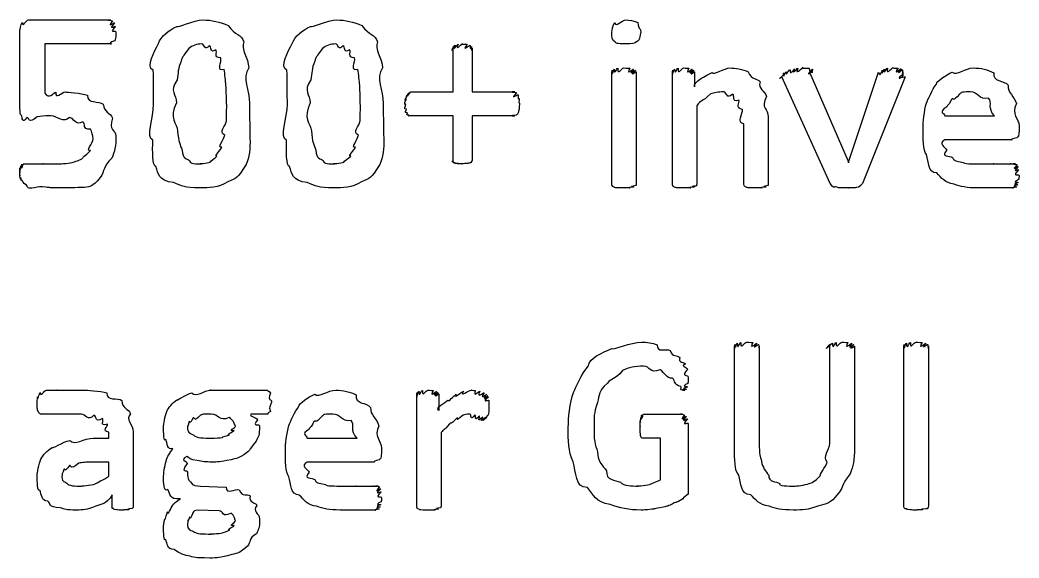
# Model space of a CAD drawing. Header units: millimetres. Extents: x 0 to 216, y 0 to 279.
# Drawn here: x 118.23 to 132.93, y 85.36 to 93.28 of the extents above; entities that cross this region are included whole.
import ezdxf

# ---------------------------------------------------------------- set-up
doc = ezdxf.new("R2010")
doc.units = ezdxf.units.MM
doc.layers.get('0').update_dxf_attribs({"linetype": 'CONTINUOUS'})

msp = doc.modelspace()

# ---------------------------------------------------------------- linework, layer by layer
at = {"color": 0}
for p, q in [((118.361, 93.2766), (119.563, 93.2766)), ((118.234, 91.9759), (118.234, 93.1333)), ((127.362, 93.1002), (127.362, 93.1002)), ((119.574, 92.9238), (118.598, 92.9238)), ((118.598, 92.9238), (118.598, 92.2017)), ((124.605, 92.2182), (124.605, 92.8631)), ((124.886, 92.8631), (124.886, 92.2182)), ((126.938, 90.8625), (126.938, 92.516)), ((127.296, 92.516), (127.296, 90.8625)), ((127.828, 90.8625), (127.828, 92.516)), ((128.154, 92.516), (128.154, 92.2955)), ((130.149, 90.8734), (129.438, 92.4387)), ((129.846, 92.5103), (130.413, 91.1987)), ((130.424, 91.1987), (130.86, 92.5103)), ((131.251, 92.4387), (130.623, 90.8734)), ((131.218, 92.516), (131.218, 92.516)), ((123.982, 92.2182), (124.605, 92.2182)), ((124.886, 92.2182), (125.509, 92.2182)), ((121.274, 92.0253), (121.274, 92.0253)), ((121.611, 92.0475), (121.611, 92.0475)), ((123.241, 92.0253), (123.241, 92.0253)), ((123.577, 92.0475), (123.577, 92.0475)), ((125.581, 92.0418), (125.581, 92.0418)), ((128.186, 92.0143), (128.186, 90.8625)), ((124.605, 91.8655), (123.982, 91.8655)), ((124.605, 91.2153), (124.605, 91.8655)), ((125.509, 91.8655), (124.886, 91.8655)), ((124.886, 91.8655), (124.886, 91.2153)), ((129.239, 91.8545), (129.239, 90.8625)), ((131.834, 91.8655), (132.567, 91.8655)), ((128.881, 90.8625), (128.881, 91.7497)), ((132.926, 91.7166), (132.926, 91.6562)), ((119.645, 91.5681), (119.645, 91.5681)), ((132.821, 91.5127), (131.834, 91.5127)), ((130.413, 91.1987), (130.419, 91.1765)), ((130.419, 91.1765), (130.424, 91.1987)), ((128.743, 86.9735), (128.743, 88.4784)), ((129.107, 88.4837), (129.107, 87.0673)), ((130.143, 87.0507), (130.143, 88.4837)), ((130.507, 88.4784), (130.507, 87.001)), ((131.231, 86.13), (131.231, 88.4784)), ((131.594, 88.4784), (131.594, 86.13)), ((128.061, 88.0209), (128.061, 88.0209)), ((121.327, 87.8336), (121.867, 87.8336)), ((124.069, 86.1247), (124.069, 87.7782)), ((124.394, 87.7782), (124.394, 87.5358)), ((121.933, 87.6572), (121.933, 87.6572)), ((125.127, 87.5965), (125.127, 87.5965)), ((121.872, 87.4808), (121.63, 87.4808)), ((127.405, 87.4808), (127.978, 87.4808)), ((121.404, 87.3044), (121.404, 87.3044)), ((128.061, 87.3428), (128.061, 86.3836)), ((119.315, 87.128), (119.541, 87.128)), ((119.541, 87.128), (119.541, 87.2162)), ((119.899, 87.2215), (119.899, 86.1247)), ((122.458, 87.128), (123.191, 87.128)), ((124.427, 87.2105), (124.427, 86.1247)), ((127.653, 87.128), (127.383, 87.128)), ((127.653, 86.5159), (127.653, 87.128)), ((123.549, 86.9791), (123.549, 86.9184)), ((119.541, 86.7752), (119.304, 86.7752)), ((119.541, 86.5657), (119.541, 86.7752)), ((123.445, 86.7752), (122.458, 86.7752)), ((120.891, 86.4224), (121.266, 86.4059)), ((119.59, 86.1247), (119.59, 86.2954)), ((121.161, 86.0584), (120.842, 86.0697)), ((121.404, 85.9151), (121.404, 85.9151))]:
    msp.add_line(p, q, dxfattribs=at)
for points in [[(118.234, 93.1333), (118.234, 93.1115), (118.245, 93.2159), (118.267, 93.2381)], [(118.267, 93.2381), (118.278, 93.158), (118.32, 93.2766), (118.361, 93.2766)], [(119.563, 93.2766), (119.487, 93.2766), (119.587, 93.2727), (119.596, 93.2656)], [(119.596, 93.2656), (119.505, 93.1443), (119.615, 93.2462), (119.623, 93.2325)], [(119.623, 93.2325), (119.52, 93.1139), (119.636, 93.1997), (119.64, 93.1774)], [(119.64, 93.1774), (119.527, 93.0741), (119.645, 93.1333), (119.645, 93.1002)], [(120.271, 92.9294), (120.305, 93.037), (120.42, 93.1238), (120.541, 93.1831)], [(120.541, 93.1831), (120.548, 93.158), (120.79, 93.2766), (120.927, 93.2766)], [(120.927, 93.2766), (121.048, 93.2766), (121.178, 93.249), (121.296, 93.194)], [(121.296, 93.194), (121.401, 93.0522), (121.491, 93.0631), (121.528, 92.9569)], [(122.238, 92.9294), (122.272, 93.037), (122.386, 93.1238), (122.508, 93.1831)], [(122.508, 93.1831), (122.514, 93.158), (122.757, 93.2766), (122.893, 93.2766)], [(122.893, 93.2766), (123.015, 93.2766), (123.144, 93.249), (123.263, 93.194)], [(123.263, 93.194), (123.367, 93.0522), (123.457, 93.0631), (123.494, 92.9569)], [(126.938, 93.1002), (126.938, 93.1072), (126.952, 93.212), (126.982, 93.2381)], [(126.982, 93.2381), (127, 93.158), (127.072, 93.2766), (127.153, 93.2766)], [(127.153, 93.2766), (127.161, 93.2766), (127.288, 93.2628), (127.318, 93.2381)], [(127.318, 93.2381), (127.338, 93.1115), (127.362, 93.1693), (127.362, 93.1002)], [(119.645, 93.1002), (119.645, 92.9859), (119.637, 93.001), (119.623, 92.9679)], [(126.982, 92.9569), (126.938, 92.9707), (126.938, 93.03), (126.938, 93.1002)], [(127.362, 93.1002), (127.338, 92.9749), (127.346, 92.9873), (127.313, 92.9626)], [(119.623, 92.9679), (119.502, 92.9238), (119.596, 92.9238), (119.574, 92.9238)], [(120.194, 92.5382), (120.074, 92.5848), (120.216, 92.8218), (120.271, 92.9294)], [(120.717, 92.8578), (120.614, 92.7171), (120.631, 92.7502), (120.602, 92.6705)], [(120.91, 92.9238), (120.831, 92.9238), (120.769, 92.9019), (120.717, 92.8578)], [(121.021, 92.9019), (120.949, 92.8053), (120.951, 92.9238), (120.91, 92.9238)], [(121.114, 92.8356), (121.018, 92.7763), (121.056, 92.8867), (121.021, 92.9019)], [(121.528, 92.9569), (121.478, 92.8426), (121.591, 92.7255), (121.599, 92.571)], [(122.16, 92.5382), (122.04, 92.5848), (122.182, 92.8218), (122.238, 92.9294)], [(122.684, 92.8578), (122.581, 92.7171), (122.597, 92.7502), (122.568, 92.6705)], [(122.877, 92.9238), (122.797, 92.9238), (122.735, 92.9019), (122.684, 92.8578)], [(122.987, 92.9019), (122.916, 92.8053), (122.917, 92.9238), (122.877, 92.9238)], [(123.081, 92.8356), (122.984, 92.7763), (123.023, 92.8867), (122.987, 92.9019)], [(123.494, 92.9569), (123.445, 92.8426), (123.558, 92.7255), (123.566, 92.571)], [(124.605, 92.8631), (124.564, 92.7724), (124.606, 92.8769), (124.611, 92.8853)], [(124.611, 92.8853), (124.575, 92.7915), (124.624, 92.9033), (124.633, 92.9072)], [(124.633, 92.9072), (124.594, 92.7985), (124.657, 92.9143), (124.677, 92.9185)], [(124.677, 92.9185), (124.63, 92.8053), (124.716, 92.9238), (124.743, 92.9238)], [(124.743, 92.9238), (124.685, 92.9238), (124.794, 92.921), (124.809, 92.9185)], [(124.809, 92.9185), (124.718, 92.7985), (124.842, 92.91), (124.853, 92.9072)], [(124.853, 92.9072), (124.859, 92.7915), (124.871, 92.8963), (124.875, 92.8853)], [(124.875, 92.8853), (124.87, 92.7724), (124.886, 92.8702), (124.886, 92.8631)], [(127.147, 92.9238), (126.996, 92.9238), (127.011, 92.9351), (126.982, 92.9569)], [(127.313, 92.9626), (127.276, 92.9238), (127.228, 92.9238), (127.147, 92.9238)], [(121.186, 92.7199), (121.073, 92.7171), (121.143, 92.8053), (121.114, 92.8356)], [(121.236, 92.5491), (121.114, 92.505), (121.208, 92.6716), (121.186, 92.7199)], [(123.153, 92.7199), (123.039, 92.7171), (123.11, 92.8053), (123.081, 92.8356)], [(123.202, 92.5491), (123.081, 92.505), (123.174, 92.6716), (123.153, 92.7199)], [(120.602, 92.6705), (120.559, 92.5601), (120.558, 92.5008), (120.547, 92.3946)], [(121.599, 92.571), (121.492, 92.4197), (121.611, 92.2457), (121.611, 92.0475)], [(122.568, 92.6705), (122.525, 92.5601), (122.524, 92.5008), (122.513, 92.3946)], [(123.566, 92.571), (123.458, 92.4197), (123.577, 92.2457), (123.577, 92.0475)], [(126.971, 92.5544), (126.974, 92.45), (127.004, 92.5657), (127.026, 92.5657)], [(127.026, 92.5657), (127.022, 92.4525), (127.081, 92.571), (127.114, 92.571)], [(127.114, 92.571), (127.092, 92.571), (127.181, 92.5682), (127.202, 92.5657)], [(127.202, 92.5657), (127.139, 92.45), (127.247, 92.5615), (127.258, 92.5544)], [(127.861, 92.5544), (127.864, 92.45), (127.891, 92.5657), (127.911, 92.5657)], [(127.911, 92.5657), (127.905, 92.4525), (127.961, 92.571), (127.993, 92.571)], [(127.993, 92.571), (127.967, 92.571), (128.049, 92.5682), (128.071, 92.5657)], [(128.071, 92.5657), (128.011, 92.45), (128.109, 92.5615), (128.12, 92.5544)], [(128.413, 92.505), (128.423, 92.4525), (128.59, 92.571), (128.683, 92.571)], [(128.683, 92.571), (128.735, 92.571), (128.871, 92.552), (128.942, 92.516)], [(129.559, 92.5435), (129.555, 92.4415), (129.614, 92.5558), (129.625, 92.5601)], [(129.625, 92.5601), (129.581, 92.45), (129.655, 92.5657), (129.675, 92.5657)], [(129.675, 92.5657), (129.621, 92.4525), (129.722, 92.571), (129.752, 92.571)], [(129.752, 92.571), (129.687, 92.571), (129.818, 92.5682), (129.84, 92.5657)], [(129.84, 92.5657), (129.848, 92.45), (129.879, 92.5615), (129.89, 92.5544)], [(130.943, 92.5544), (130.926, 92.45), (130.97, 92.5657), (130.992, 92.5657)], [(130.992, 92.5657), (130.97, 92.4525), (131.042, 92.571), (131.075, 92.571)], [(131.075, 92.571), (131.032, 92.571), (131.127, 92.5682), (131.147, 92.5657)], [(131.147, 92.5657), (131.069, 92.45), (131.18, 92.5629), (131.191, 92.5601)], [(131.191, 92.5601), (131.092, 92.4415), (131.209, 92.5505), (131.213, 92.5435)], [(131.945, 92.5103), (132.011, 92.4525), (132.139, 92.571), (132.253, 92.571)], [(132.253, 92.571), (132.359, 92.571), (132.471, 92.5463), (132.556, 92.4994)], [(120.2, 92.0365), (120.2, 92.1632), (120.197, 92.3865), (120.194, 92.5382)], [(121.263, 92.3177), (121.258, 92.3727), (121.249, 92.4828), (121.236, 92.5491)], [(122.166, 92.0365), (122.166, 92.1632), (122.163, 92.3865), (122.16, 92.5382)], [(123.23, 92.3177), (123.224, 92.3727), (123.216, 92.4828), (123.202, 92.5491)], [(126.938, 92.516), (126.938, 92.4235), (126.939, 92.5297), (126.944, 92.5382)], [(126.944, 92.5382), (126.949, 92.4387), (126.96, 92.5505), (126.971, 92.5544)], [(127.258, 92.5544), (127.165, 92.4387), (127.281, 92.5449), (127.285, 92.5382)], [(127.285, 92.5382), (127.176, 92.4235), (127.296, 92.523), (127.296, 92.516)], [(127.828, 92.516), (127.828, 92.4235), (127.83, 92.5297), (127.834, 92.5382)], [(127.834, 92.5382), (127.835, 92.4387), (127.846, 92.5505), (127.861, 92.5544)], [(128.12, 92.5544), (128.034, 92.4387), (128.138, 92.5449), (128.142, 92.5382)], [(128.142, 92.5382), (128.045, 92.4235), (128.154, 92.523), (128.154, 92.516)], [(128.154, 92.2955), (128.133, 92.3643), (128.327, 92.4609), (128.413, 92.505)], [(128.942, 92.516), (128.997, 92.3794), (129.074, 92.4292), (129.118, 92.3671)], [(129.438, 92.4387), (129.35, 92.3794), (129.474, 92.4662), (129.471, 92.4775)], [(129.465, 92.4994), (129.46, 92.4126), (129.479, 92.5117), (129.509, 92.516)], [(129.471, 92.4775), (129.46, 92.4017), (129.465, 92.4952), (129.465, 92.4994)], [(129.509, 92.516), (129.489, 92.4278), (129.526, 92.5354), (129.559, 92.5435)], [(129.868, 92.5382), (129.824, 92.4235), (129.837, 92.5216), (129.846, 92.5103)], [(129.89, 92.5544), (129.871, 92.4387), (129.892, 92.5449), (129.868, 92.5382)], [(130.86, 92.5103), (130.889, 92.4235), (130.907, 92.5297), (130.915, 92.5382)], [(130.915, 92.5382), (130.904, 92.4387), (130.932, 92.5505), (130.943, 92.5544)], [(131.207, 92.4662), (131.092, 92.3756), (131.221, 92.45), (131.251, 92.4387)], [(131.213, 92.4828), (131.213, 92.3907), (131.21, 92.4733), (131.207, 92.4662)], [(131.213, 92.5435), (131.215, 92.4278), (131.218, 92.5269), (131.218, 92.516)], [(131.218, 92.4994), (131.215, 92.4017), (131.215, 92.4899), (131.213, 92.4828)], [(131.218, 92.516), (131.215, 92.4126), (131.218, 92.5064), (131.218, 92.4994)], [(131.713, 92.3339), (131.709, 92.3727), (131.852, 92.4691), (131.945, 92.5103)], [(132.556, 92.4994), (132.529, 92.3618), (132.711, 92.3946), (132.766, 92.3177)], [(120.547, 92.3946), (120.422, 92.232), (120.536, 92.1798), (120.536, 92.0584)], [(121.274, 92.0253), (121.269, 92.0821), (121.27, 92.232), (121.263, 92.3177)], [(122.513, 92.3946), (122.389, 92.232), (122.502, 92.1798), (122.502, 92.0584)], [(123.241, 92.0253), (123.235, 92.0821), (123.237, 92.232), (123.23, 92.3177)], [(129.118, 92.3671), (129.085, 92.2584), (129.193, 92.2362), (129.212, 92.1523)], [(131.564, 92.0531), (131.583, 92.0997), (131.65, 92.257), (131.713, 92.3339)], [(132.766, 92.3177), (132.756, 92.2073), (132.861, 92.1494), (132.887, 92.0475)], [(118.598, 92.2017), (118.664, 92.0972), (118.722, 92.2129), (118.763, 92.2129)], [(118.763, 92.2129), (118.744, 92.0997), (118.849, 92.2182), (118.901, 92.2182)], [(118.901, 92.2182), (118.921, 92.2182), (119.134, 92.2017), (119.227, 92.1688)], [(119.227, 92.1688), (119.222, 92.038), (119.394, 92.0944), (119.458, 92.0365)], [(123.91, 92.0418), (123.866, 92.0115), (123.912, 92.0972), (123.916, 92.1191)], [(123.916, 92.1191), (123.873, 92.0556), (123.924, 92.159), (123.933, 92.1741)], [(123.933, 92.1741), (123.888, 92.0859), (123.946, 92.1992), (123.954, 92.2073)], [(123.954, 92.2073), (123.902, 92.0997), (123.971, 92.2182), (123.982, 92.2182)], [(125.509, 92.2182), (125.413, 92.2182), (125.528, 92.2143), (125.537, 92.2073)], [(125.537, 92.2073), (125.428, 92.0859), (125.55, 92.1879), (125.559, 92.1741)], [(125.559, 92.1741), (125.56, 92.0556), (125.571, 92.1413), (125.575, 92.1191)], [(125.575, 92.1191), (125.567, 92.0115), (125.581, 92.0708), (125.581, 92.0418)], [(128.385, 92.1854), (128.254, 92.0598), (128.256, 92.1096), (128.186, 92.0143)], [(128.583, 92.2182), (128.501, 92.2182), (128.451, 92.2073), (128.385, 92.1854)], [(128.716, 92.1854), (128.618, 92.0997), (128.634, 92.2182), (128.583, 92.2182)], [(128.804, 92.0972), (128.691, 92.0598), (128.752, 92.166), (128.716, 92.1854)], [(129.212, 92.1523), (129.121, 91.9759), (129.239, 91.9716), (129.239, 91.8545)], [(132.049, 92.1854), (131.945, 92.0598), (131.966, 92.1413), (131.933, 92.1082)], [(132.209, 92.2182), (132.035, 92.2182), (132.096, 92.2073), (132.049, 92.1854)], [(132.479, 92.1247), (132.333, 92.0997), (132.33, 92.2182), (132.209, 92.2182)], [(132.567, 91.8655), (132.454, 91.9759), (132.541, 92.0612), (132.479, 92.1247)], [(118.256, 91.8711), (118.234, 91.8877), (118.234, 91.9233), (118.234, 91.9759)], [(119.458, 92.0365), (119.465, 91.9233), (119.566, 91.9124), (119.596, 91.8326)], [(120.188, 91.5074), (120.081, 91.5458), (120.2, 91.8379), (120.2, 92.0365)], [(120.536, 92.0584), (120.422, 91.8326), (120.541, 91.7582), (120.552, 91.645)], [(121.269, 91.7938), (121.269, 91.7734), (121.274, 91.9441), (121.274, 92.0253)], [(121.611, 92.0475), (121.611, 91.8023), (121.612, 91.6947), (121.616, 91.5402)], [(122.155, 91.5074), (122.047, 91.5458), (122.166, 91.8379), (122.166, 92.0365)], [(122.502, 92.0584), (122.389, 91.8326), (122.508, 91.7582), (122.519, 91.645)], [(123.235, 91.7938), (123.235, 91.7734), (123.241, 91.9441), (123.241, 92.0253)], [(123.577, 92.0475), (123.577, 91.8023), (123.578, 91.6947), (123.583, 91.5402)], [(123.916, 91.9649), (123.866, 91.9536), (123.91, 92.0115), (123.91, 92.0418)], [(125.581, 92.0418), (125.567, 91.9536), (125.578, 91.9868), (125.575, 91.9649)], [(128.859, 91.9593), (128.739, 91.9826), (128.829, 92.0598), (128.804, 92.0972)], [(131.514, 91.6838), (131.514, 91.7621), (131.531, 91.9427), (131.564, 92.0531)], [(131.862, 91.9977), (131.727, 91.9124), (131.834, 91.9124), (131.834, 91.8655)], [(131.933, 92.1082), (131.881, 91.9977), (131.88, 92.0418), (131.862, 91.9977)], [(132.887, 92.0475), (132.807, 91.8834), (132.926, 91.8337), (132.926, 91.7166)], [(118.334, 91.8436), (118.263, 91.7332), (118.27, 91.8517), (118.256, 91.8711)], [(118.488, 91.8545), (118.347, 91.7332), (118.38, 91.8436), (118.334, 91.8436)], [(118.686, 91.8655), (118.576, 91.8655), (118.543, 91.8616), (118.488, 91.8545)], [(118.962, 91.8436), (118.877, 91.7469), (118.792, 91.8655), (118.686, 91.8655)], [(119.16, 91.7773), (119.035, 91.718), (119.042, 91.8284), (118.962, 91.8436)], [(119.596, 91.8326), (119.527, 91.6478), (119.645, 91.6672), (119.645, 91.5681)], [(123.933, 91.9095), (123.873, 91.9095), (123.919, 91.9427), (123.916, 91.9649)], [(123.954, 91.8767), (123.888, 91.8792), (123.939, 91.8944), (123.933, 91.9095)], [(123.982, 91.8655), (123.902, 91.8655), (123.962, 91.8683), (123.954, 91.8767)], [(125.531, 91.8767), (125.41, 91.8655), (125.516, 91.8655), (125.509, 91.8655)], [(125.559, 91.9095), (125.545, 91.8792), (125.542, 91.8834), (125.531, 91.8767)], [(125.575, 91.9649), (125.56, 91.9095), (125.566, 91.9233), (125.559, 91.9095)], [(128.881, 91.7497), (128.765, 91.7582), (128.873, 91.9067), (128.859, 91.9593)], [(119.271, 91.6725), (119.138, 91.663), (119.211, 91.7512), (119.16, 91.7773)], [(121.247, 91.5843), (121.143, 91.6259), (121.265, 91.7194), (121.269, 91.7938)], [(123.213, 91.5843), (123.11, 91.6259), (123.231, 91.7194), (123.235, 91.7938)], [(131.564, 91.2978), (131.514, 91.3613), (131.514, 91.5363), (131.514, 91.6838)], [(119.309, 91.5293), (119.304, 91.579), (119.295, 91.6312), (119.271, 91.6725)], [(119.645, 91.5681), (119.645, 91.4273), (119.625, 91.3377), (119.585, 91.2428)], [(120.552, 91.645), (120.566, 91.4866), (120.588, 91.4368), (120.618, 91.3638)], [(121.202, 91.4079), (121.121, 91.3804), (121.236, 91.5211), (121.247, 91.5843)], [(121.616, 91.5402), (121.622, 91.3804), (121.605, 91.2594), (121.561, 91.149)], [(122.519, 91.645), (122.532, 91.4866), (122.554, 91.4368), (122.585, 91.3638)], [(123.169, 91.4079), (123.088, 91.3804), (123.202, 91.5211), (123.213, 91.5843)], [(123.583, 91.5402), (123.588, 91.3804), (123.571, 91.2594), (123.527, 91.149)], [(132.892, 91.5458), (132.763, 91.5127), (132.846, 91.5127), (132.821, 91.5127)], [(132.926, 91.6562), (132.926, 91.5568), (132.915, 91.5681), (132.892, 91.5458)], [(119.271, 91.3585), (119.185, 91.3391), (119.309, 91.4633), (119.309, 91.5293)], [(120.232, 91.1214), (120.184, 91.1229), (120.18, 91.3557), (120.188, 91.5074)], [(121.131, 91.2756), (121.084, 91.2731), (121.183, 91.3557), (121.202, 91.4079)], [(122.199, 91.1214), (122.151, 91.1229), (122.146, 91.3557), (122.155, 91.5074)], [(123.098, 91.2756), (123.051, 91.2731), (123.15, 91.3557), (123.169, 91.4079)], [(131.834, 91.5127), (131.727, 91.4576), (131.843, 91.4079), (131.862, 91.3638)], [(119, 91.1821), (119.042, 91.1888), (119.116, 91.2178), (119.16, 91.2481)], [(119.16, 91.2481), (119.134, 91.2481), (119.245, 91.3144), (119.271, 91.3585)], [(119.585, 91.2428), (119.447, 91.1229), (119.487, 91.0565), (119.414, 90.9616)], [(120.618, 91.3638), (120.625, 91.2262), (120.685, 91.2428), (120.729, 91.2096)], [(121.032, 91.1874), (121.029, 91.2001), (121.105, 91.2386), (121.131, 91.2756)], [(122.585, 91.3638), (122.592, 91.2262), (122.651, 91.2428), (122.695, 91.2096)], [(122.998, 91.1874), (122.995, 91.2001), (123.071, 91.2386), (123.098, 91.2756)], [(131.718, 91.0276), (131.583, 91.0276), (131.6, 91.1902), (131.564, 91.2978)], [(131.862, 91.3638), (131.764, 91.2551), (131.909, 91.2869), (131.95, 91.2537)], [(131.95, 91.2537), (131.962, 91.1931), (132.044, 91.2001), (132.11, 91.1821)], [(118.234, 91.0992), (118.237, 91.0167), (118.241, 91.1243), (118.245, 91.1324)], [(118.234, 91.0498), (118.234, 90.9863), (118.234, 91.0841), (118.234, 91.0992)], [(118.245, 91.1324), (118.245, 91.0347), (118.254, 91.1504), (118.262, 91.1546)], [(118.262, 91.1546), (118.259, 91.0414), (118.276, 91.1599), (118.284, 91.1599)], [(118.284, 91.1599), (118.278, 91.1599), (118.311, 91.1599), (118.334, 91.1599)], [(118.334, 91.1599), (118.325, 91.1599), (118.392, 91.1599), (118.433, 91.1599)], [(118.433, 91.1599), (118.407, 91.1599), (118.522, 91.1599), (118.582, 91.1599)], [(118.582, 91.1599), (118.524, 91.1599), (118.71, 91.1599), (118.791, 91.1599)], [(118.791, 91.1599), (118.799, 91.1599), (118.937, 91.1669), (119, 91.1821)], [(120.492, 90.8844), (120.261, 90.9133), (120.273, 91.0181), (120.232, 91.1214)], [(120.729, 91.2096), (120.717, 91.1599), (120.833, 91.1599), (120.899, 91.1599)], [(120.899, 91.1599), (120.835, 91.1599), (120.995, 91.1684), (121.032, 91.1874)], [(121.561, 91.149), (121.415, 90.9285), (121.426, 90.9574), (121.291, 90.8953)], [(122.458, 90.8844), (122.228, 90.9133), (122.239, 91.0181), (122.199, 91.1214)], [(122.695, 91.2096), (122.684, 91.1599), (122.8, 91.1599), (122.866, 91.1599)], [(122.866, 91.1599), (122.801, 91.1599), (122.961, 91.1684), (122.998, 91.1874)], [(123.527, 91.149), (123.381, 90.9285), (123.392, 90.9574), (123.257, 90.8953)], [(124.611, 91.1931), (124.564, 91.1888), (124.605, 91.2068), (124.605, 91.2153)], [(124.633, 91.1765), (124.575, 91.1737), (124.617, 91.1849), (124.611, 91.1931)], [(124.677, 91.1655), (124.594, 91.1669), (124.643, 91.1722), (124.633, 91.1765)], [(124.743, 91.1599), (124.63, 91.1599), (124.695, 91.1613), (124.677, 91.1655)], [(124.809, 91.1655), (124.685, 91.1599), (124.772, 91.1599), (124.743, 91.1599)], [(124.853, 91.1765), (124.836, 91.1669), (124.827, 91.1684), (124.809, 91.1655)], [(124.875, 91.1931), (124.859, 91.1737), (124.864, 91.1793), (124.853, 91.1765)], [(124.886, 91.2153), (124.87, 91.1888), (124.882, 91.2001), (124.875, 91.1931)], [(132.11, 91.1821), (132.094, 91.1599), (132.256, 91.1599), (132.352, 91.1599)], [(132.352, 91.1599), (132.386, 91.1599), (132.497, 91.1599), (132.556, 91.1599)], [(132.556, 91.1599), (132.503, 91.1599), (132.664, 91.1599), (132.705, 91.1599)], [(132.705, 91.1599), (132.705, 91.1599), (132.784, 91.1599), (132.81, 91.1599)], [(132.81, 91.1599), (132.76, 91.1599), (132.861, 91.1599), (132.876, 91.1599)], [(132.876, 91.1599), (132.785, 91.1599), (132.894, 91.156), (132.898, 91.149)], [(132.898, 91.149), (132.796, 91.0304), (132.91, 91.1352), (132.915, 91.1214)], [(132.915, 91.1214), (132.804, 91.0057), (132.92, 91.0939), (132.92, 91.0717)], [(118.234, 91.0001), (118.234, 90.9507), (118.234, 91.0304), (118.234, 91.0498)], [(118.24, 90.9669), (118.234, 90.9204), (118.234, 90.9849), (118.234, 91.0001)], [(118.251, 90.9451), (118.241, 90.9066), (118.243, 90.9588), (118.24, 90.9669)], [(118.267, 90.9228), (118.248, 90.8914), (118.254, 90.9366), (118.251, 90.9451)], [(119.414, 90.9616), (119.3, 90.8142), (119.251, 90.8156), (119.149, 90.8128)], [(131.972, 90.8625), (131.837, 90.8801), (131.787, 90.9532), (131.718, 91.0276)], [(132.92, 91.0717), (132.807, 90.9616), (132.926, 91.0223), (132.926, 90.9891)], [(132.926, 90.9891), (132.926, 90.9066), (132.923, 90.9465), (132.92, 90.9285)], [(118.328, 90.8459), (118.267, 90.8763), (118.278, 90.9147), (118.267, 90.9228)], [(118.449, 90.8071), (118.329, 90.7934), (118.361, 90.8057), (118.328, 90.8459)], [(118.614, 90.8184), (118.543, 90.8251), (118.496, 90.8251), (118.449, 90.8071)], [(118.813, 90.8071), (118.667, 90.8071), (118.677, 90.8099), (118.614, 90.8184)], [(119.149, 90.8128), (118.976, 90.8071), (118.934, 90.8071), (118.813, 90.8071)], [(120.883, 90.8071), (120.643, 90.8071), (120.624, 90.8322), (120.492, 90.8844)], [(121.291, 90.8953), (121.143, 90.8071), (121.018, 90.8071), (120.883, 90.8071)], [(122.849, 90.8071), (122.61, 90.8071), (122.59, 90.8322), (122.458, 90.8844)], [(123.257, 90.8953), (123.11, 90.8071), (122.984, 90.8071), (122.849, 90.8071)], [(126.944, 90.8403), (126.938, 90.836), (126.938, 90.854), (126.938, 90.8625)], [(126.971, 90.8184), (126.949, 90.8209), (126.95, 90.8322), (126.944, 90.8403)], [(127.026, 90.8071), (126.974, 90.8099), (126.985, 90.8142), (126.971, 90.8184)], [(127.114, 90.8071), (127.022, 90.8071), (127.051, 90.8071), (127.026, 90.8071)], [(127.202, 90.8071), (127.092, 90.8071), (127.15, 90.8071), (127.114, 90.8071)], [(127.258, 90.8184), (127.139, 90.8099), (127.228, 90.8099), (127.202, 90.8071)], [(127.285, 90.8403), (127.165, 90.8209), (127.272, 90.8251), (127.258, 90.8184)], [(127.296, 90.8625), (127.294, 90.836), (127.292, 90.8473), (127.285, 90.8403)], [(127.834, 90.8403), (127.828, 90.836), (127.828, 90.854), (127.828, 90.8625)], [(127.861, 90.8184), (127.839, 90.8209), (127.841, 90.8322), (127.834, 90.8403)], [(127.917, 90.8071), (127.864, 90.8099), (127.875, 90.8142), (127.861, 90.8184)], [(128.005, 90.8071), (127.912, 90.8071), (127.941, 90.8071), (127.917, 90.8071)], [(128.093, 90.8071), (127.982, 90.8071), (128.04, 90.8071), (128.005, 90.8071)], [(128.148, 90.8184), (128.029, 90.8099), (128.118, 90.8099), (128.093, 90.8071)], [(128.175, 90.8346), (128.056, 90.8209), (128.162, 90.8251), (128.148, 90.8184)], [(128.186, 90.8625), (128.184, 90.8322), (128.183, 90.8417), (128.175, 90.8346)], [(128.887, 90.8346), (128.882, 90.8322), (128.881, 90.8512), (128.881, 90.8625)], [(128.914, 90.8184), (128.893, 90.8209), (128.893, 90.8308), (128.887, 90.8346)], [(128.969, 90.8071), (128.919, 90.8099), (128.928, 90.8142), (128.914, 90.8184)], [(129.063, 90.8071), (128.966, 90.8071), (128.994, 90.8071), (128.969, 90.8071)], [(129.146, 90.8071), (129.037, 90.8071), (129.096, 90.8071), (129.063, 90.8071)], [(129.201, 90.8184), (129.085, 90.8099), (129.17, 90.8099), (129.146, 90.8071)], [(129.228, 90.8403), (129.11, 90.8209), (129.214, 90.8251), (129.201, 90.8184)], [(129.239, 90.8625), (129.239, 90.836), (129.235, 90.8473), (129.228, 90.8403)], [(130.215, 90.8184), (130.187, 90.8099), (130.185, 90.8322), (130.149, 90.8734)], [(130.254, 90.8184), (130.205, 90.8209), (130.226, 90.8251), (130.215, 90.8184)], [(130.314, 90.8071), (130.234, 90.8099), (130.267, 90.8142), (130.254, 90.8184)], [(130.408, 90.8071), (130.286, 90.8071), (130.339, 90.8071), (130.314, 90.8071)], [(130.502, 90.8071), (130.36, 90.8071), (130.444, 90.8071), (130.408, 90.8071)], [(130.562, 90.8184), (130.529, 90.8099), (130.526, 90.8099), (130.502, 90.8071)], [(130.601, 90.8403), (130.562, 90.8209), (130.58, 90.8251), (130.562, 90.8184)], [(130.623, 90.8734), (130.58, 90.836), (130.612, 90.8473), (130.601, 90.8403)], [(132.319, 90.8071), (132.154, 90.8071), (132.071, 90.8251), (131.972, 90.8625)], [(132.534, 90.8071), (132.363, 90.8071), (132.396, 90.8071), (132.319, 90.8071)], [(132.711, 90.8071), (132.613, 90.8071), (132.6, 90.8071), (132.534, 90.8071)], [(132.837, 90.8071), (132.716, 90.8071), (132.762, 90.8071), (132.711, 90.8071)], [(132.892, 90.8184), (132.782, 90.8071), (132.871, 90.8071), (132.837, 90.8071)], [(132.909, 90.8512), (132.793, 90.8251), (132.9, 90.8293), (132.892, 90.8184)], [(132.915, 90.8844), (132.8, 90.8473), (132.912, 90.8625), (132.909, 90.8512)], [(132.92, 90.9285), (132.804, 90.8734), (132.917, 90.8981), (132.915, 90.8844)], [(126.937, 88.4453), (126.972, 88.4206), (127.213, 88.5391), (127.372, 88.5391)], [(127.372, 88.5391), (127.451, 88.5391), (127.533, 88.5254), (127.604, 88.5003)], [(127.604, 88.5003), (127.594, 88.3737), (127.742, 88.4509), (127.797, 88.4178)], [(128.743, 88.4784), (128.743, 88.3916), (128.744, 88.4975), (128.749, 88.5059)], [(128.749, 88.5059), (128.754, 88.4068), (128.767, 88.5183), (128.782, 88.5225)], [(128.782, 88.5225), (128.783, 88.4135), (128.815, 88.5292), (128.837, 88.5335)], [(128.837, 88.5335), (128.827, 88.4206), (128.888, 88.5391), (128.925, 88.5391)], [(128.925, 88.5391), (128.898, 88.5391), (128.987, 88.5363), (129.013, 88.5335)], [(129.013, 88.5335), (128.948, 88.4135), (129.057, 88.5254), (129.068, 88.5225)], [(129.068, 88.5225), (128.975, 88.4068), (129.092, 88.5126), (129.096, 88.5059)], [(129.096, 88.5059), (129.103, 88.3916), (129.107, 88.4908), (129.107, 88.4837)], [(130.143, 88.4837), (130.029, 88.3916), (130.145, 88.4975), (130.149, 88.5059)], [(130.149, 88.5059), (130.04, 88.4068), (130.167, 88.5183), (130.182, 88.5225)], [(130.182, 88.5225), (130.187, 88.4135), (130.215, 88.5292), (130.237, 88.5335)], [(130.237, 88.5335), (130.234, 88.4206), (130.292, 88.5391), (130.325, 88.5391)], [(130.325, 88.5391), (130.3, 88.5391), (130.386, 88.5363), (130.408, 88.5335)], [(130.408, 88.5335), (130.349, 88.4135), (130.453, 88.5254), (130.469, 88.5225)], [(130.469, 88.5225), (130.377, 88.4068), (130.492, 88.5126), (130.496, 88.5059)], [(130.496, 88.5059), (130.388, 88.3916), (130.507, 88.4894), (130.507, 88.4784)], [(131.231, 88.4784), (131.231, 88.3916), (131.232, 88.4975), (131.236, 88.5059)], [(131.236, 88.5059), (131.241, 88.4068), (131.254, 88.5183), (131.269, 88.5225)], [(131.269, 88.5225), (131.275, 88.4135), (131.308, 88.5292), (131.33, 88.5335)], [(131.33, 88.5335), (131.319, 88.4206), (131.379, 88.5391), (131.413, 88.5391)], [(131.413, 88.5391), (131.388, 88.5391), (131.479, 88.5363), (131.501, 88.5335)], [(131.501, 88.5335), (131.432, 88.4135), (131.541, 88.5254), (131.556, 88.5225)], [(131.556, 88.5225), (131.462, 88.4068), (131.579, 88.5126), (131.583, 88.5059)], [(131.583, 88.5059), (131.59, 88.3916), (131.594, 88.4894), (131.594, 88.4784)], [(126.595, 88.1916), (126.591, 88.2992), (126.804, 88.386), (126.937, 88.4453)], [(127.797, 88.4178), (127.825, 88.3102), (127.903, 88.3528), (127.94, 88.313)], [(127.94, 88.313), (127.903, 88.2329), (128.007, 88.2442), (128.022, 88.2191)], [(126.375, 87.8004), (126.399, 87.8473), (126.498, 88.0844), (126.595, 88.1916)], [(127.405, 88.1863), (127.274, 88.1863), (127.187, 88.1641), (127.096, 88.12)], [(127.648, 88.1309), (127.484, 88.0678), (127.5, 88.1863), (127.405, 88.1863)], [(128.022, 88.2191), (127.932, 88.1863), (128.046, 88.1712), (128.05, 88.1422)], [(127.096, 88.12), (126.977, 87.9796), (126.933, 88.0124), (126.871, 87.9327)], [(127.83, 88.0099), (127.737, 87.9948), (127.716, 88.0939), (127.648, 88.1309)], [(127.951, 87.8886), (127.841, 87.9066), (127.881, 87.9658), (127.83, 88.0099)], [(128.05, 88.1422), (127.943, 88.0124), (128.061, 88.0759), (128.061, 88.0209)], [(128.061, 88.0209), (128.061, 87.9242), (128.058, 87.9574), (128.056, 87.9327)], [(126.871, 87.9327), (126.734, 87.8223), (126.76, 87.7616), (126.727, 87.6515)], [(128.011, 87.8336), (127.899, 87.8336), (127.98, 87.8512), (127.951, 87.8886)], [(128.05, 87.8777), (127.932, 87.8473), (128.04, 87.8512), (128.034, 87.8445)], [(128.056, 87.9327), (127.94, 87.8777), (128.053, 87.8914), (128.05, 87.8777)], [(118.488, 87.6349), (118.488, 87.6268), (118.489, 87.7122), (118.493, 87.7341)], [(118.493, 87.7341), (118.499, 87.6709), (118.513, 87.7782), (118.532, 87.8004)], [(118.532, 87.8004), (118.535, 87.715), (118.582, 87.8336), (118.626, 87.8336)], [(118.626, 87.8336), (118.623, 87.8336), (118.721, 87.8336), (118.78, 87.8336)], [(118.78, 87.8336), (118.741, 87.8336), (118.901, 87.8336), (118.967, 87.8336)], [(118.967, 87.8336), (118.995, 87.8336), (119.107, 87.8336), (119.177, 87.8336)], [(119.177, 87.8336), (119.196, 87.8336), (119.421, 87.8198), (119.513, 87.7947)], [(119.513, 87.7947), (119.498, 87.6639), (119.678, 87.7302), (119.733, 87.679)], [(120.539, 87.69), (120.536, 87.6681), (120.673, 87.7729), (120.759, 87.7947)], [(120.759, 87.7947), (120.826, 87.715), (120.941, 87.8336), (121.04, 87.8336)], [(121.04, 87.8336), (120.981, 87.8336), (121.145, 87.8336), (121.189, 87.8336)], [(121.189, 87.8336), (121.19, 87.8336), (121.283, 87.8336), (121.327, 87.8336)], [(121.867, 87.8336), (121.852, 87.8336), (121.906, 87.8184), (121.916, 87.7895)], [(121.916, 87.7895), (121.874, 87.6572), (121.933, 87.715), (121.933, 87.6572)], [(122.337, 87.5965), (122.333, 87.6349), (122.476, 87.7316), (122.568, 87.7729)], [(122.568, 87.7729), (122.634, 87.715), (122.762, 87.8336), (122.877, 87.8336)], [(122.877, 87.8336), (122.983, 87.8336), (123.095, 87.8085), (123.18, 87.7616)], [(123.18, 87.7616), (123.153, 87.624), (123.334, 87.6572), (123.39, 87.5799)], [(124.069, 87.7782), (124.069, 87.6861), (124.07, 87.7919), (124.074, 87.8004)], [(124.074, 87.8004), (124.076, 87.7013), (124.087, 87.8127), (124.102, 87.817)], [(124.102, 87.817), (124.105, 87.7122), (124.132, 87.8279), (124.152, 87.8279)], [(124.152, 87.8279), (124.146, 87.715), (124.201, 87.8336), (124.234, 87.8336)], [(124.234, 87.8336), (124.208, 87.8336), (124.289, 87.8307), (124.311, 87.8279)], [(124.311, 87.8279), (124.252, 87.7122), (124.35, 87.8237), (124.361, 87.817)], [(124.361, 87.817), (124.274, 87.7013), (124.379, 87.8071), (124.383, 87.8004)], [(124.383, 87.8004), (124.285, 87.6861), (124.394, 87.7852), (124.394, 87.7782)], [(124.526, 87.6847), (124.535, 87.6529), (124.611, 87.7507), (124.648, 87.7729)], [(124.648, 87.7729), (124.609, 87.697), (124.721, 87.8085), (124.758, 87.817)], [(124.758, 87.817), (124.686, 87.715), (124.836, 87.8336), (124.874, 87.8336)], [(124.874, 87.8336), (124.854, 87.8336), (124.907, 87.8307), (124.929, 87.8279)], [(124.929, 87.8279), (124.899, 87.7122), (124.973, 87.8237), (124.995, 87.817)], [(124.995, 87.817), (124.947, 87.697), (125.042, 87.8018), (125.061, 87.7947)], [(125.061, 87.7947), (124.984, 87.6819), (125.091, 87.7796), (125.1, 87.7729)], [(125.1, 87.7729), (124.998, 87.6681), (125.112, 87.7577), (125.116, 87.7507)], [(125.116, 87.7507), (125.006, 87.6572), (125.122, 87.7397), (125.122, 87.7288)], [(125.122, 87.7288), (125.009, 87.6349), (125.127, 87.7013), (125.127, 87.679)], [(126.297, 87.2822), (126.297, 87.4215), (126.322, 87.6459), (126.375, 87.8004)], [(128.034, 87.8445), (127.918, 87.8336), (128.018, 87.8336), (128.011, 87.8336)], [(118.488, 87.569), (118.488, 87.5605), (118.488, 87.6131), (118.488, 87.6349)], [(118.504, 87.5192), (118.491, 87.5206), (118.491, 87.5496), (118.488, 87.569)], [(119.733, 87.679), (119.73, 87.5605), (119.834, 87.5633), (119.86, 87.4861)], [(120.395, 87.5192), (120.414, 87.5757), (120.479, 87.6459), (120.539, 87.69)], [(121.933, 87.6572), (121.874, 87.5358), (121.927, 87.5482), (121.916, 87.5192)], [(122.188, 87.3153), (122.207, 87.3622), (122.273, 87.5192), (122.337, 87.5965)], [(123.39, 87.5799), (123.38, 87.4695), (123.485, 87.4116), (123.511, 87.3097)], [(124.394, 87.5358), (124.333, 87.5799), (124.485, 87.6473), (124.526, 87.6847)], [(125.127, 87.679), (125.127, 87.5937), (125.127, 87.6321), (125.127, 87.5965)], [(125.127, 87.5965), (125.127, 87.5249), (125.127, 87.5358), (125.127, 87.5136)], [(126.727, 87.6515), (126.668, 87.4875), (126.678, 87.4282), (126.678, 87.3044)], [(118.526, 87.4917), (118.506, 87.4945), (118.511, 87.5083), (118.504, 87.5192)], [(118.554, 87.4808), (118.521, 87.4808), (118.533, 87.4832), (118.526, 87.4917)], [(118.626, 87.4808), (118.546, 87.4808), (118.568, 87.4808), (118.554, 87.4808)], [(118.747, 87.4808), (118.612, 87.4808), (118.659, 87.4808), (118.626, 87.4808)], [(118.912, 87.4808), (118.825, 87.4808), (118.794, 87.4808), (118.747, 87.4808)], [(119.133, 87.4808), (118.953, 87.4808), (118.979, 87.4808), (118.912, 87.4808)], [(119.32, 87.4642), (119.227, 87.3622), (119.206, 87.4808), (119.133, 87.4808)], [(119.447, 87.4145), (119.328, 87.34), (119.371, 87.4529), (119.32, 87.4642)], [(119.86, 87.4861), (119.78, 87.4063), (119.899, 87.3206), (119.899, 87.2215)], [(120.346, 87.2931), (120.346, 87.322), (120.362, 87.4529), (120.395, 87.5192)], [(120.781, 87.4254), (120.727, 87.3111), (120.734, 87.3926), (120.72, 87.3704)], [(120.891, 87.4642), (120.782, 87.3442), (120.81, 87.4434), (120.781, 87.4254)], [(121.045, 87.4808), (120.87, 87.4808), (120.935, 87.4751), (120.891, 87.4642)], [(121.31, 87.431), (121.161, 87.3622), (121.158, 87.4808), (121.045, 87.4808)], [(121.404, 87.3044), (121.404, 87.3002), (121.372, 87.4007), (121.31, 87.431)], [(121.63, 87.4808), (121.602, 87.4543), (121.71, 87.4268), (121.729, 87.3979)], [(121.916, 87.5192), (121.852, 87.4808), (121.89, 87.4808), (121.872, 87.4808)], [(122.673, 87.4476), (122.568, 87.322), (122.59, 87.4035), (122.557, 87.3704)], [(122.833, 87.4808), (122.659, 87.4808), (122.72, 87.4695), (122.673, 87.4476)], [(123.103, 87.3869), (122.957, 87.3622), (122.954, 87.4808), (122.833, 87.4808)], [(124.659, 87.4201), (124.546, 87.3044), (124.588, 87.3732), (124.549, 87.3372)], [(124.752, 87.4642), (124.612, 87.3442), (124.692, 87.442), (124.659, 87.4201)], [(124.852, 87.4808), (124.792, 87.4808), (124.786, 87.4751), (124.752, 87.4642)], [(124.923, 87.4695), (124.852, 87.3622), (124.876, 87.4808), (124.852, 87.4808)], [(124.99, 87.4529), (124.899, 87.351), (124.948, 87.4656), (124.923, 87.4695)], [(125.039, 87.4367), (124.936, 87.34), (125.008, 87.449), (124.99, 87.4529)], [(125.078, 87.431), (124.964, 87.3291), (125.053, 87.4324), (125.039, 87.4367)], [(125.1, 87.4367), (124.987, 87.3291), (125.089, 87.431), (125.078, 87.431)], [(125.116, 87.4642), (124.998, 87.34), (125.107, 87.4434), (125.1, 87.4367)], [(125.127, 87.5136), (125.127, 87.4808), (125.123, 87.4751), (125.116, 87.4642)], [(127.356, 87.3813), (127.358, 87.322), (127.362, 87.4254), (127.367, 87.4367)], [(127.367, 87.4367), (127.367, 87.3485), (127.374, 87.4614), (127.377, 87.4695)], [(127.377, 87.4695), (127.377, 87.3622), (127.394, 87.4808), (127.405, 87.4808)], [(127.978, 87.4808), (127.896, 87.4808), (127.995, 87.4765), (128.006, 87.4695)], [(128.006, 87.4695), (127.918, 87.351), (128.025, 87.4586), (128.034, 87.4476)], [(128.034, 87.4476), (127.932, 87.3333), (128.046, 87.4268), (128.05, 87.4088)], [(119.519, 87.3319), (119.394, 87.2959), (119.48, 87.3926), (119.447, 87.4145)], [(119.541, 87.2162), (119.425, 87.23), (119.532, 87.2987), (119.519, 87.3319)], [(120.378, 87.1114), (120.346, 87.0507), (120.346, 87.2229), (120.346, 87.2931)], [(120.72, 87.3704), (120.698, 87.267), (120.698, 87.3234), (120.698, 87.2987)], [(120.698, 87.2987), (120.698, 87.1897), (120.729, 87.2049), (120.792, 87.1721)], [(121.382, 87.2381), (121.285, 87.2229), (121.404, 87.2822), (121.404, 87.3044)], [(121.729, 87.3979), (121.638, 87.2822), (121.757, 87.3428), (121.757, 87.3097)], [(121.757, 87.3097), (121.757, 87.1636), (121.74, 87.1499), (121.707, 87.0839)], [(122.138, 86.946), (122.138, 87.0246), (122.155, 87.2049), (122.188, 87.3153)], [(122.557, 87.3704), (122.505, 87.2603), (122.503, 87.3044), (122.486, 87.2603)], [(123.191, 87.128), (123.078, 87.2381), (123.165, 87.3234), (123.103, 87.3869)], [(123.511, 87.3097), (123.431, 87.1456), (123.549, 87.0962), (123.549, 86.9791)], [(124.549, 87.3372), (124.468, 87.2338), (124.471, 87.2613), (124.427, 87.2105)], [(126.369, 86.7805), (126.297, 86.9294), (126.297, 87.0977), (126.297, 87.2822)], [(126.678, 87.3044), (126.668, 87.1015), (126.694, 87.0342), (126.727, 86.9237)], [(127.356, 87.3044), (127.356, 87.274), (127.356, 87.3594), (127.356, 87.3813)], [(127.361, 87.1664), (127.356, 87.183), (127.356, 87.2409), (127.356, 87.3044)], [(128.05, 87.4088), (127.943, 87.2959), (128.061, 87.3675), (128.061, 87.3428)], [(118.967, 87.0948), (119.028, 87.0095), (119.185, 87.128), (119.315, 87.128)], [(120.792, 87.1721), (120.822, 87.128), (120.941, 87.128), (121.051, 87.128)], [(121.051, 87.128), (121.113, 87.128), (121.167, 87.1305), (121.211, 87.1389)], [(121.211, 87.1389), (121.201, 87.1456), (121.29, 87.1622), (121.316, 87.1774)], [(121.316, 87.1774), (121.256, 87.1788), (121.366, 87.2162), (121.382, 87.2381)], [(122.486, 87.2603), (122.35, 87.1746), (122.458, 87.1746), (122.458, 87.128)], [(127.383, 87.128), (127.367, 87.128), (127.368, 87.1403), (127.361, 87.1664)], [(118.543, 86.8193), (118.565, 86.8743), (118.638, 86.946), (118.708, 86.9901)], [(118.708, 86.9901), (118.704, 86.9654), (118.864, 87.0726), (118.967, 87.0948)], [(120.483, 86.9735), (120.392, 86.9474), (120.403, 87.0589), (120.378, 87.1114)], [(121.707, 87.0839), (121.572, 86.9142), (121.626, 86.9597), (121.564, 86.9128)], [(129.107, 87.0673), (129.103, 86.8634), (129.118, 86.8659), (129.14, 86.7862)], [(130.105, 86.7752), (130.029, 86.8549), (130.143, 86.9474), (130.143, 87.0507)], [(130.507, 87.001), (130.507, 86.7777), (130.485, 86.7212), (130.441, 86.6041)], [(120.384, 86.7862), (120.396, 86.8521), (120.442, 86.9184), (120.483, 86.9735)], [(120.687, 86.8578), (120.577, 86.7999), (120.693, 86.7929), (120.693, 86.753)], [(120.842, 86.7971), (120.727, 86.808), (120.723, 86.8355), (120.687, 86.8578)], [(121.564, 86.9128), (121.448, 86.8218), (121.426, 86.8331), (121.338, 86.808)], [(122.188, 86.56), (122.138, 86.6235), (122.138, 86.7985), (122.138, 86.946)], [(123.549, 86.9184), (123.549, 86.8193), (123.539, 86.8303), (123.516, 86.808)], [(126.727, 86.9237), (126.734, 86.7668), (126.804, 86.7255), (126.86, 86.6482)], [(128.804, 86.5822), (128.743, 86.6429), (128.743, 86.826), (128.743, 86.9735)], [(118.488, 86.5766), (118.488, 86.6165), (118.506, 86.7488), (118.543, 86.8193)], [(118.962, 86.7255), (118.885, 86.6098), (118.897, 86.6895), (118.879, 86.6648)], [(119.1, 86.7586), (118.958, 86.6387), (118.998, 86.7392), (118.962, 86.7255)], [(119.304, 86.7752), (119.189, 86.7752), (119.158, 86.7696), (119.1, 86.7586)], [(120.346, 86.5491), (120.346, 86.5946), (120.358, 86.716), (120.384, 86.7862)], [(120.693, 86.753), (120.58, 86.6055), (120.698, 86.6733), (120.698, 86.6263)], [(121.051, 86.7752), (120.977, 86.7752), (120.908, 86.7819), (120.842, 86.7971)], [(121.338, 86.808), (121.157, 86.7752), (121.157, 86.7752), (121.051, 86.7752)], [(122.458, 86.7752), (122.35, 86.7198), (122.466, 86.6704), (122.486, 86.6263)], [(123.516, 86.808), (123.387, 86.7752), (123.469, 86.7752), (123.445, 86.7752)], [(126.578, 86.4002), (126.392, 86.396), (126.416, 86.6331), (126.369, 86.7805)], [(129.14, 86.7862), (129.151, 86.7008), (129.201, 86.6373), (129.245, 86.5822)], [(130.006, 86.5766), (129.981, 86.5794), (130.083, 86.698), (130.105, 86.7752)], [(118.526, 86.3618), (118.488, 86.3258), (118.488, 86.4955), (118.488, 86.5766)], [(118.879, 86.6648), (118.848, 86.5614), (118.852, 86.6165), (118.852, 86.5875)], [(118.852, 86.5875), (118.848, 86.4803), (118.875, 86.4955), (118.923, 86.4665)], [(119.342, 86.4553), (119.355, 86.469), (119.47, 86.5173), (119.541, 86.5657)], [(120.406, 86.3727), (120.346, 86.3258), (120.346, 86.4856), (120.346, 86.5491)], [(120.698, 86.6263), (120.698, 86.4994), (120.715, 86.5173), (120.748, 86.4775)], [(122.342, 86.2902), (122.207, 86.2902), (122.224, 86.4528), (122.188, 86.56)], [(122.486, 86.6263), (122.388, 86.5173), (122.532, 86.5491), (122.574, 86.5159)], [(126.86, 86.6482), (126.848, 86.4994), (126.986, 86.5173), (127.063, 86.4775)], [(128.98, 86.2954), (128.823, 86.2969), (128.844, 86.4676), (128.804, 86.5822)], [(129.245, 86.5822), (129.242, 86.4775), (129.347, 86.4898), (129.41, 86.4609)], [(129.84, 86.4609), (129.892, 86.4732), (129.962, 86.5244), (130.006, 86.5766)], [(130.441, 86.6041), (130.304, 86.4291), (130.342, 86.3921), (130.265, 86.312)], [(118.923, 86.4665), (118.947, 86.4224), (119.046, 86.4224), (119.138, 86.4224)], [(119.138, 86.4224), (119.112, 86.4224), (119.279, 86.4334), (119.342, 86.4553)], [(120.748, 86.4775), (120.767, 86.4224), (120.832, 86.4224), (120.891, 86.4224)], [(121.266, 86.4059), (121.263, 86.2902), (121.4, 86.3893), (121.459, 86.3671)], [(122.574, 86.5159), (122.586, 86.4553), (122.668, 86.4623), (122.734, 86.4443)], [(122.734, 86.4443), (122.718, 86.4224), (122.88, 86.4224), (122.976, 86.4224)], [(122.976, 86.4224), (123.009, 86.4224), (123.121, 86.4224), (123.18, 86.4224)], [(123.18, 86.4224), (123.126, 86.4224), (123.288, 86.4224), (123.329, 86.4224)], [(123.329, 86.4224), (123.329, 86.4224), (123.407, 86.4224), (123.434, 86.4224)], [(123.434, 86.4224), (123.384, 86.4224), (123.485, 86.4224), (123.5, 86.4224)], [(123.5, 86.4224), (123.409, 86.4224), (123.518, 86.4182), (123.522, 86.4112)], [(123.522, 86.4112), (123.42, 86.2926), (123.534, 86.3974), (123.539, 86.3836)], [(126.915, 86.1522), (126.694, 86.1826), (126.669, 86.2926), (126.578, 86.4002)], [(127.063, 86.4775), (127.12, 86.4224), (127.226, 86.4224), (127.322, 86.4224)], [(127.322, 86.4224), (127.27, 86.4224), (127.434, 86.4291), (127.493, 86.4443)], [(127.493, 86.4443), (127.506, 86.4553), (127.605, 86.4856), (127.653, 86.5159)], [(129.41, 86.4609), (129.367, 86.4224), (129.544, 86.4224), (129.625, 86.4224)], [(129.625, 86.4224), (129.647, 86.4224), (129.777, 86.4348), (129.84, 86.4609)], [(118.642, 86.202), (118.543, 86.202), (118.556, 86.2983), (118.526, 86.3618)], [(119.59, 86.2954), (119.502, 86.1427), (119.436, 86.1603), (119.348, 86.1247)], [(120.594, 86.2348), (120.425, 86.2157), (120.446, 86.3177), (120.406, 86.3727)], [(121.459, 86.3671), (121.503, 86.2485), (121.575, 86.3191), (121.619, 86.2789)], [(121.619, 86.2789), (121.591, 86.1716), (121.696, 86.1935), (121.718, 86.1356)], [(122.596, 86.1247), (122.461, 86.1427), (122.411, 86.2157), (122.342, 86.2902)], [(123.539, 86.3836), (123.428, 86.2679), (123.544, 86.3561), (123.544, 86.3342)], [(123.544, 86.3342), (123.431, 86.2238), (123.549, 86.2845), (123.549, 86.2513)], [(123.549, 86.2513), (123.549, 86.1688), (123.547, 86.2087), (123.544, 86.1907)], [(128.045, 86.2954), (127.925, 86.1977), (128.017, 86.2528), (127.984, 86.2348)], [(128.061, 86.3836), (128.061, 86.2461), (128.056, 86.3205), (128.045, 86.2954)], [(129.25, 86.1247), (129.096, 86.1466), (129.057, 86.221), (128.98, 86.2954)], [(130.265, 86.312), (130.15, 86.1494), (130.094, 86.1702), (129.983, 86.13)], [(118.824, 86.1025), (118.642, 86.1138), (118.693, 86.1579), (118.642, 86.202)], [(119.067, 86.0697), (118.903, 86.0697), (118.897, 86.0806), (118.824, 86.1025)], [(119.348, 86.1247), (119.207, 86.0697), (119.166, 86.0697), (119.067, 86.0697)], [(119.607, 86.0915), (119.575, 86.0915), (119.59, 86.1095), (119.59, 86.1247)], [(119.899, 86.1247), (119.899, 86.0915), (119.893, 86.0986), (119.882, 86.0915)], [(120.406, 86.0418), (120.408, 85.9677), (120.453, 86.1081), (120.483, 86.1413)], [(120.483, 86.1413), (120.469, 86.1494), (120.552, 86.2044), (120.594, 86.2348)], [(121.718, 86.1356), (121.638, 86.0584), (121.757, 86.0171), (121.757, 85.9427)], [(122.943, 86.0697), (122.778, 86.0697), (122.695, 86.0873), (122.596, 86.1247)], [(123.533, 86.1138), (123.417, 86.0873), (123.523, 86.0915), (123.516, 86.0806)], [(123.539, 86.1466), (123.424, 86.1095), (123.536, 86.1247), (123.533, 86.1138)], [(123.544, 86.1907), (123.428, 86.1356), (123.541, 86.1603), (123.539, 86.1466)], [(124.074, 86.1025), (124.069, 86.0986), (124.069, 86.1162), (124.069, 86.1247)], [(124.102, 86.0806), (124.08, 86.0834), (124.081, 86.0944), (124.074, 86.1025)], [(124.416, 86.1025), (124.296, 86.0834), (124.402, 86.0873), (124.389, 86.0806)], [(124.427, 86.1247), (124.424, 86.0986), (124.423, 86.1095), (124.416, 86.1025)], [(127.367, 86.0697), (127.193, 86.0697), (127.047, 86.0972), (126.915, 86.1522)], [(127.697, 86.1138), (127.528, 86.0834), (127.584, 86.0873), (127.526, 86.0806)], [(127.857, 86.1741), (127.755, 86.1162), (127.752, 86.1314), (127.697, 86.1138)], [(127.984, 86.2348), (127.859, 86.1603), (127.908, 86.1963), (127.857, 86.1741)], [(129.609, 86.0697), (129.423, 86.0697), (129.357, 86.0873), (129.25, 86.1247)], [(129.983, 86.13), (129.813, 86.0697), (129.748, 86.0697), (129.609, 86.0697)], [(131.236, 86.1025), (131.231, 86.0986), (131.231, 86.1191), (131.231, 86.13)], [(131.269, 86.0859), (131.241, 86.0834), (131.243, 86.0944), (131.236, 86.1025)], [(131.583, 86.1025), (131.579, 86.0834), (131.57, 86.0887), (131.556, 86.0859)], [(131.594, 86.13), (131.59, 86.0986), (131.59, 86.1095), (131.583, 86.1025)], [(119.657, 86.075), (119.597, 86.0764), (119.618, 86.0834), (119.607, 86.0915)], [(119.745, 86.0697), (119.641, 86.0697), (119.678, 86.0707), (119.657, 86.075)], [(119.833, 86.075), (119.718, 86.0697), (119.785, 86.0697), (119.745, 86.0697)], [(119.882, 86.0915), (119.759, 86.0764), (119.855, 86.0778), (119.833, 86.075)], [(120.362, 85.9374), (120.367, 85.9014), (120.387, 86.009), (120.406, 86.0418)], [(120.726, 85.9649), (120.705, 85.8682), (120.706, 85.936), (120.704, 85.9208)], [(120.77, 86.0143), (120.727, 85.8972), (120.737, 85.9801), (120.726, 85.9649)], [(120.842, 86.0697), (120.764, 86.0517), (120.788, 86.0337), (120.77, 86.0143)], [(121.338, 86.0256), (121.197, 85.9455), (121.234, 86.0584), (121.161, 86.0584)], [(121.404, 85.9151), (121.404, 85.8972), (121.382, 86.0005), (121.338, 86.0256)], [(123.158, 86.0697), (122.987, 86.0697), (123.02, 86.0697), (122.943, 86.0697)], [(123.334, 86.0697), (123.237, 86.0697), (123.224, 86.0697), (123.158, 86.0697)], [(123.461, 86.0697), (123.34, 86.0697), (123.385, 86.0697), (123.334, 86.0697)], [(123.516, 86.0806), (123.406, 86.0697), (123.494, 86.0697), (123.461, 86.0697)], [(124.157, 86.0697), (124.105, 86.0721), (124.116, 86.0764), (124.102, 86.0806)], [(124.245, 86.0697), (124.153, 86.0697), (124.182, 86.0697), (124.157, 86.0697)], [(124.333, 86.0697), (124.223, 86.0697), (124.281, 86.0697), (124.245, 86.0697)], [(124.389, 86.0806), (124.27, 86.0721), (124.358, 86.0721), (124.333, 86.0697)], [(127.526, 86.0806), (127.413, 86.0697), (127.418, 86.0697), (127.367, 86.0697)], [(131.324, 86.075), (131.27, 86.0764), (131.283, 86.082), (131.269, 86.0859)], [(131.413, 86.0697), (131.319, 86.0697), (131.349, 86.0707), (131.324, 86.075)], [(131.501, 86.075), (131.388, 86.0697), (131.448, 86.0697), (131.413, 86.0697)], [(131.556, 86.0859), (131.432, 86.0764), (131.523, 86.0778), (131.501, 86.075)], [(120.346, 85.816), (120.346, 85.8241), (120.351, 85.8972), (120.362, 85.9374)], [(120.378, 85.634), (120.346, 85.5998), (120.346, 85.7497), (120.346, 85.816)], [(120.704, 85.9208), (120.698, 85.8354), (120.698, 85.8862), (120.698, 85.8711)], [(120.698, 85.8711), (120.698, 85.7691), (120.727, 85.7814), (120.787, 85.7553)], [(121.321, 85.7772), (121.26, 85.7762), (121.371, 85.8188), (121.382, 85.8435)], [(121.382, 85.8435), (121.285, 85.8241), (121.404, 85.8905), (121.404, 85.9151)], [(121.757, 85.9427), (121.757, 85.7913), (121.741, 85.7924), (121.713, 85.7222)], [(120.787, 85.7553), (120.819, 85.7169), (120.933, 85.7169), (121.04, 85.7169)], [(121.04, 85.7169), (120.996, 85.7169), (121.167, 85.7222), (121.211, 85.7331)], [(121.211, 85.7331), (121.205, 85.7388), (121.295, 85.7596), (121.321, 85.7772)], [(121.713, 85.7222), (121.58, 85.6506), (121.638, 85.5927), (121.58, 85.5405)], [(120.5, 85.4908), (120.392, 85.4893), (120.403, 85.5789), (120.378, 85.634)], [(121.58, 85.5405), (121.462, 85.4273), (121.444, 85.4438), (121.349, 85.4135)], [(120.709, 85.3969), (120.621, 85.4082), (120.555, 85.4509), (120.5, 85.4908)], [(121.024, 85.3641), (120.793, 85.3641), (120.797, 85.375), (120.709, 85.3969)], [(121.349, 85.4135), (121.157, 85.3641), (121.147, 85.3641), (121.024, 85.3641)]]:
    msp.add_open_spline(points, degree=3, dxfattribs=at)

doc.saveas('drawing.dxf')
